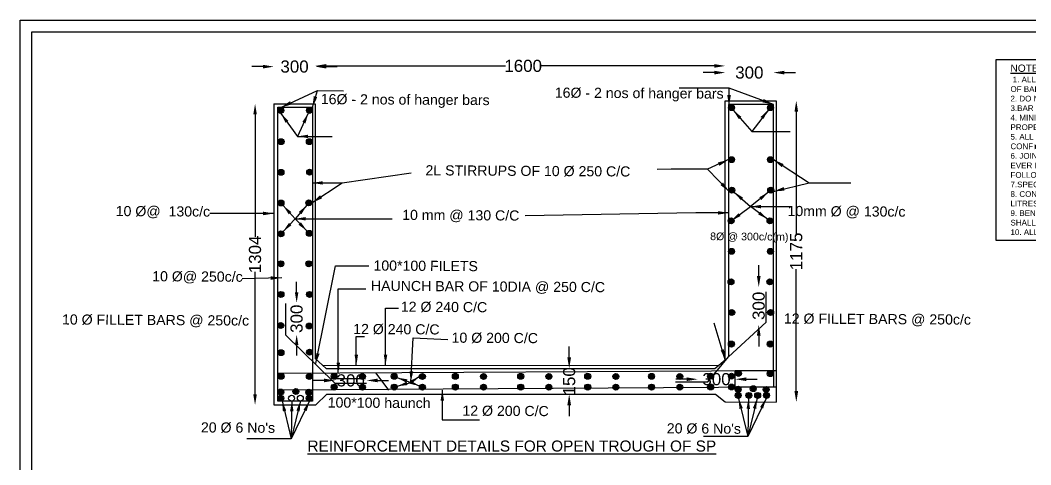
# Model space of a CAD drawing. Header units: millimetres. Extents: x 118265 to 133171, y -57 to 10548.
# Drawn here: x 118265 to 127437, y 6514 to 10548 of the extents above; entities that cross this region are included whole.
import ezdxf

# ---------------------------------------------------------------- set-up
doc = ezdxf.new("R2010")
doc.units = ezdxf.units.MM
doc.header["$MEASUREMENT"] = 0
doc.layers.add('DRAWING', color=7, linetype='Continuous')
doc.layers.add('TEXT', color=7, linetype='Continuous')
doc.styles.get("Standard").update_dxf_attribs({"font": 'arial.ttf'})
doc.dimstyles.get("Standard").update_dxf_attribs({"dimtxt": 110, "dimasz": 100, "dimexe": 0.18, "dimexo": 0.0625, "dimgap": 0.09, "dimtad": 0, "dimdec": 0, "dimzin": 0, "dimdsep": 46, "dimtxsty": 'Standard', "dimcen": 0.09, "dimse1": 1, "dimse2": 1, "dimadec": 0, "dimazin": 0, "dimtfac": 1, "dimtdec": 0, "dimtofl": 0, "dimtmove": 0, "dimatfit": 3, "dimfxl": 1, "dimtolj": 1, "dimtzin": 0, "dimarcsym": 0})

# ---------------------------------------------------------------- blocks, each defined once
blk = doc.blocks.new('*D34')
at = {"layer": 'Defpoints', "color": 0}
for p in [(120566.9, 9789.4), (120396.4, 7056.9), (120566.9, 7056.9)]:
    blk.add_point(p, dxfattribs=at)
at = {"layer": 'DRAWING', "color": 0, "lineweight": -2}
for p, q in [((120396.4, 9694.4), (120396.4, 8582.1)), ((120396.4, 7151.9), (120396.4, 8264.2))]:
    blk.add_line(p, q, dxfattribs=at)
at = {"layer": 'DRAWING', "color": 0}
for points in [[(120380.5, 9694.4), (120412.2, 9694.4), (120396.4, 9789.4)], [(120380.5, 7151.9), (120412.2, 7151.9), (120396.4, 7056.9)]]:
    blk.add_solid(points, dxfattribs=at)
at = {"layer": 'DRAWING', "color": 0, "insert": (120396.4, 8423.1), "char_height": 110, "attachment_point": 5, "rotation": 90}
blk.add_mtext('\\A1;1304', dxfattribs=at)
blk = doc.blocks.new('*D32')
at = {"layer": 'Defpoints', "color": 0}
for p in [(120760.1, 7983.4), (120773.7, 7983.4), (120763, 7694.7)]:
    blk.add_point(p, dxfattribs=at)
at = {"layer": 'DRAWING', "color": 0, "lineweight": -2}
for p, q in [((120773.7, 8078.4), (120773.7, 8173.4)), ((120773.7, 7599.7), (120773.7, 7504.7))]:
    blk.add_line(p, q, dxfattribs=at)
at = {"layer": 'DRAWING', "color": 0}
for points in [[(120757.9, 8078.4), (120789.6, 8078.4), (120773.7, 7983.4)], [(120757.9, 7599.7), (120789.6, 7599.7), (120773.7, 7694.7)]]:
    blk.add_solid(points, dxfattribs=at)
at = {"layer": 'DRAWING', "color": 0, "insert": (120773.7, 7839.1), "char_height": 110, "attachment_point": 5, "rotation": 90}
blk.add_mtext('\\A1;300', dxfattribs=at)
blk = doc.blocks.new('*D35')
at = {"layer": 'Defpoints', "color": 0}
for p in [(125124.8, 9817.4), (125308.3, 9817.4), (125124.8, 7082.8)]:
    blk.add_point(p, dxfattribs=at)
at = {"layer": 'DRAWING', "color": 0, "lineweight": -2}
for p, q in [((125308.3, 9717.4), (125308.3, 8609.7)), ((125308.3, 7182.8), (125308.3, 8290.6))]:
    blk.add_line(p, q, dxfattribs=at)
at = {"layer": 'DRAWING', "color": 0}
for points in [[(125291.7, 9717.4), (125325, 9717.4), (125308.3, 9817.4)], [(125291.7, 7182.8), (125325, 7182.8), (125308.3, 7082.8)]]:
    blk.add_solid(points, dxfattribs=at)
at = {"layer": 'DRAWING', "color": 0, "insert": (125308.3, 8450.1), "char_height": 110, "attachment_point": 5, "rotation": 90}
blk.add_mtext('\\A1;1175', dxfattribs=at)
blk = doc.blocks.new('*D36')
at = {"layer": 'Defpoints', "color": 0}
for p in [(125100.5, 10072.5), (124663.9, 9817.4), (125100.5, 9817.4)]:
    blk.add_point(p, dxfattribs=at)
at = {"layer": 'DRAWING', "color": 0, "lineweight": -2}
for p, q in [((124563.9, 10072.5), (124463.9, 10072.5)), ((125200.5, 10072.5), (125300.5, 10072.5))]:
    blk.add_line(p, q, dxfattribs=at)
at = {"layer": 'DRAWING', "color": 0}
for points in [[(124563.9, 10089.2), (124563.9, 10055.8), (124663.9, 10072.5)], [(125200.5, 10089.2), (125200.5, 10055.8), (125100.5, 10072.5)]]:
    blk.add_solid(points, dxfattribs=at)
at = {"layer": 'DRAWING', "color": 0, "insert": (124882.2, 10072.5), "char_height": 110, "attachment_point": 5}
blk.add_mtext('\\A1;300', dxfattribs=at)
blk = doc.blocks.new('*D37')
at = {"layer": 'Defpoints', "color": 0}
for p in [(120942.4, 10133.4), (124663.9, 9817.4), (120942.4, 9789.4)]:
    blk.add_point(p, dxfattribs=at)
at = {"layer": 'DRAWING', "color": 0, "lineweight": -2}
for p, q in [((121042.4, 10133.4), (122670.6, 10133.4)), ((124563.9, 10133.4), (122988.5, 10133.4))]:
    blk.add_line(p, q, dxfattribs=at)
at = {"layer": 'DRAWING', "color": 0}
for points in [[(121042.4, 10150.1), (121042.4, 10116.7), (120942.4, 10133.4)], [(124563.9, 10150.1), (124563.9, 10116.7), (124663.9, 10133.4)]]:
    blk.add_solid(points, dxfattribs=at)
at = {"layer": 'DRAWING', "color": 0, "insert": (122829.6, 10133.4), "char_height": 110, "attachment_point": 5}
blk.add_mtext('\\A1;1600', dxfattribs=at)
blk = doc.blocks.new('*D33')
at = {"layer": 'Defpoints', "color": 0}
for p in [(120566.9, 10127), (120566.9, 9789.4), (120942.4, 9789.4)]:
    blk.add_point(p, dxfattribs=at)
at = {"layer": 'DRAWING', "color": 0, "lineweight": -2}
for p, q in [((120466.9, 10127), (120366.9, 10127)), ((121042.4, 10127), (121142.4, 10127))]:
    blk.add_line(p, q, dxfattribs=at)
at = {"layer": 'DRAWING', "color": 0}
for points in [[(120466.9, 10143.6), (120466.9, 10110.3), (120566.9, 10127)], [(121042.4, 10143.6), (121042.4, 10110.3), (120942.4, 10127)]]:
    blk.add_solid(points, dxfattribs=at)
at = {"layer": 'DRAWING', "color": 0, "insert": (120754.7, 10127), "char_height": 110, "attachment_point": 5}
blk.add_mtext('\\A1;300', dxfattribs=at)
blk = doc.blocks.new('*D38')
at = {"layer": 'Defpoints', "color": 0}
for p in [(123240.9, 7388.6), (123247.3, 7388.6), (123240.9, 7154.4)]:
    blk.add_point(p, dxfattribs=at)
at = {"layer": 'DRAWING', "color": 0, "lineweight": -2}
for p, q in [((123247.3, 7488.6), (123247.3, 7588.6)), ((123247.3, 7054.4), (123247.3, 6954.4))]:
    blk.add_line(p, q, dxfattribs=at)
at = {"layer": 'DRAWING', "color": 0}
for points in [[(123230.6, 7488.6), (123264, 7488.6), (123247.3, 7388.6)], [(123230.6, 7054.4), (123264, 7054.4), (123247.3, 7154.4)]]:
    blk.add_solid(points, dxfattribs=at)
at = {"layer": 'DRAWING', "color": 0, "insert": (123247.3, 7271.5), "char_height": 110, "attachment_point": 5, "rotation": 90}
blk.add_mtext('\\A1;150', dxfattribs=at)
blk = doc.blocks.new('*D39')
at = {"layer": 'Defpoints', "color": 0}
for p in [(124414, 7290.5), (124414, 7290.5), (124754.3, 7293.6)]:
    blk.add_point(p, dxfattribs=at)
at = {"layer": 'DRAWING', "color": 0, "lineweight": -2}
for p, q in [((124314, 7290.5), (124214, 7290.5)), ((124854.3, 7290.5), (124954.3, 7290.5))]:
    blk.add_line(p, q, dxfattribs=at)
at = {"layer": 'DRAWING', "color": 0}
for points in [[(124314, 7307.1), (124314, 7273.8), (124414, 7290.5)], [(124854.3, 7307.1), (124854.3, 7273.8), (124754.3, 7290.5)]]:
    blk.add_solid(points, dxfattribs=at)
at = {"layer": 'DRAWING', "color": 0, "insert": (124584.2, 7290.5), "char_height": 110, "attachment_point": 5}
blk.add_mtext('\\A1;300', dxfattribs=at)
blk = doc.blocks.new('*D40')
at = {"layer": 'Defpoints', "color": 0}
for p in [(121120.9, 7253.4), (121408.1, 7279.4), (121408.1, 7253.4)]:
    blk.add_point(p, dxfattribs=at)
at = {"layer": 'DRAWING', "color": 0, "lineweight": -2}
for p, q in [((121020.9, 7279.4), (120920.9, 7279.4)), ((121508.1, 7279.4), (121608.1, 7279.4))]:
    blk.add_line(p, q, dxfattribs=at)
at = {"layer": 'DRAWING', "color": 0}
for points in [[(121020.9, 7296.1), (121020.9, 7262.7), (121120.9, 7279.4)], [(121508.1, 7296.1), (121508.1, 7262.7), (121408.1, 7279.4)]]:
    blk.add_solid(points, dxfattribs=at)
at = {"layer": 'DRAWING', "color": 0, "insert": (121264.5, 7279.4), "char_height": 110, "attachment_point": 5}
blk.add_mtext('\\A1;300', dxfattribs=at)
blk = doc.blocks.new('*D41')
at = {"layer": 'Defpoints', "color": 0}
for p in [(124976.6, 8125.9), (124967.4, 7786.8), (124967.4, 7786.8)]:
    blk.add_point(p, dxfattribs=at)
at = {"layer": 'DRAWING', "color": 0, "lineweight": -2}
for p, q in [((124967.4, 8225.9), (124967.4, 8325.9)), ((124967.4, 7686.8), (124967.4, 7586.8))]:
    blk.add_line(p, q, dxfattribs=at)
at = {"layer": 'DRAWING', "color": 0}
for points in [[(124950.7, 8225.9), (124984.1, 8225.9), (124967.4, 8125.9)], [(124950.7, 7686.8), (124984.1, 7686.8), (124967.4, 7786.8)]]:
    blk.add_solid(points, dxfattribs=at)
at = {"layer": 'DRAWING', "color": 0, "insert": (124967.4, 7956.3), "char_height": 110, "attachment_point": 5, "rotation": 90}
blk.add_mtext('\\A1;300', dxfattribs=at)

msp = doc.modelspace()

# ---------------------------------------------------------------- hatches: boundary and pattern name
at = {"layer": 'DRAWING'}
h = msp.add_hatch(color=256, dxfattribs=at)
h.paths.add_polyline_path([(120657, 9729.5, 0.183648), (120650.2, 9747.4), (120609.9, 9747.4, 0.106401), (120604.3, 9737.5), (120604.3, 9721.5, 0.85914)])
h.paths.add_polyline_path([(120609.9, 9747.4), (120650.2, 9747.4, 0.449154)])
h = msp.add_hatch(color=256, dxfattribs=at)
h.paths.add_polyline_path([(120917.4, 9729.5, 0.183648), (120910.6, 9747.4), (120870.3, 9747.4, 0.106401), (120864.7, 9737.5), (120864.7, 9721.5, 0.85914)])
h.paths.add_polyline_path([(120870.3, 9747.4), (120910.6, 9747.4, 0.449154)])
h = msp.add_hatch(color=256, dxfattribs=at)
h.paths.add_polyline_path([(124748, 9754.5, 0.183648), (124741.2, 9772.4), (124700.9, 9772.4, 0.106401), (124695.3, 9762.6), (124695.3, 9746.5, 0.85914)])
h.paths.add_polyline_path([(124700.9, 9772.4), (124741.2, 9772.4, 0.449154)])
h = msp.add_hatch(color=256, dxfattribs=at)
h.paths.add_polyline_path([(125100.5, 9754.5, 0.183648), (125093.7, 9772.4), (125053.4, 9772.4, 0.106401), (125047.8, 9762.6), (125047.8, 9746.5, 0.85914)])
h.paths.add_polyline_path([(125053.4, 9772.4), (125093.7, 9772.4, 0.449154)])
h = msp.add_hatch(color=256, dxfattribs=at)
h.paths.add_polyline_path([(120659.7, 9446.3, 0.183648), (120652.9, 9464.2), (120612.6, 9464.2, 0.106401), (120607, 9454.4), (120607, 9438.3, 0.85914)])
h.paths.add_polyline_path([(120612.6, 9464.2), (120652.9, 9464.2, 0.449154)])
h = msp.add_hatch(color=256, dxfattribs=at)
h.paths.add_polyline_path([(120916, 9446.3, 0.183648), (120909.2, 9464.2), (120868.9, 9464.2, 0.106401), (120863.4, 9454.4), (120863.4, 9438.3, 0.85914)])
h.paths.add_polyline_path([(120868.9, 9464.2), (120909.2, 9464.2, 0.449154)])
h = msp.add_hatch(color=256, dxfattribs=at)
h.paths.add_polyline_path([(124748, 9282.8, 0.183648), (124741.2, 9300.7), (124700.9, 9300.7, 0.106401), (124695.3, 9290.8), (124695.3, 9274.8, 0.85914)])
h.paths.add_polyline_path([(124700.9, 9300.7), (124741.2, 9300.7, 0.449154)])
h = msp.add_hatch(color=256, dxfattribs=at)
h.paths.add_polyline_path([(125100.5, 9282.8, 0.183648), (125093.7, 9300.7), (125053.4, 9300.7, 0.106401), (125047.8, 9290.8), (125047.8, 9274.8, 0.85914)])
h.paths.add_polyline_path([(125053.4, 9300.7), (125093.7, 9300.7, 0.449154)])
h = msp.add_hatch(color=256, dxfattribs=at)
h.paths.add_polyline_path([(120658.3, 9168, 0.183648), (120651.5, 9185.9), (120611.3, 9185.9, 0.106401), (120605.7, 9176), (120605.7, 9160, 0.85914)])
h.paths.add_polyline_path([(120611.3, 9185.9), (120651.5, 9185.9, 0.449154)])
h = msp.add_hatch(color=256, dxfattribs=at)
h.paths.add_polyline_path([(120918.7, 9169.4, 0.183648), (120911.9, 9187.3), (120871.7, 9187.3, 0.106401), (120866.1, 9177.4), (120866.1, 9161.4, 0.85914)])
h.paths.add_polyline_path([(120871.7, 9187.3), (120911.9, 9187.3, 0.449154)])
h = msp.add_hatch(color=256, dxfattribs=at)
h.paths.add_polyline_path([(124750.7, 9005.8, 0.183648), (124743.9, 9023.7), (124703.7, 9023.7, 0.106401), (124698.1, 9013.9), (124698.1, 8997.8, 0.85914)])
h.paths.add_polyline_path([(124703.7, 9023.7), (124743.9, 9023.7, 0.449154)])
h = msp.add_hatch(color=256, dxfattribs=at)
h.paths.add_polyline_path([(125103.2, 9005.8, 0.183648), (125096.4, 9023.7), (125056.2, 9023.7, 0.106401), (125050.6, 9013.9), (125050.6, 8997.8, 0.85914)])
h.paths.add_polyline_path([(125056.2, 9023.7), (125096.4, 9023.7, 0.449154)])
h = msp.add_hatch(color=256, dxfattribs=at)
h.paths.add_polyline_path([(120658.3, 8889.3, 0.183648), (120651.5, 8907.2), (120611.3, 8907.2, 0.106401), (120605.7, 8897.3), (120605.7, 8881.3, 0.85914)])
h.paths.add_polyline_path([(120611.3, 8907.2), (120651.5, 8907.2, 0.449154)])
h = msp.add_hatch(color=256, dxfattribs=at)
h.paths.add_polyline_path([(120911.9, 8890.6, 0.183648), (120905.1, 8908.5), (120864.9, 8908.5, 0.106401), (120859.3, 8898.6), (120859.3, 8882.6, 0.85914)])
h.paths.add_polyline_path([(120864.9, 8908.5), (120905.1, 8908.5, 0.449154)])
h = msp.add_hatch(color=256, dxfattribs=at)
h.paths.add_polyline_path([(124743.9, 8727.1, 0.183648), (124737.1, 8745), (124696.8, 8745, 0.106401), (124691.3, 8735.1), (124691.3, 8719.1, 0.85914)])
h.paths.add_polyline_path([(124696.8, 8745), (124737.1, 8745, 0.449154)])
h = msp.add_hatch(color=256, dxfattribs=at)
h.paths.add_polyline_path([(125096.4, 8727.1, 0.183648), (125089.6, 8745), (125049.4, 8745, 0.106401), (125043.8, 8735.1), (125043.8, 8719.1, 0.85914)])
h.paths.add_polyline_path([(125049.4, 8745), (125089.6, 8745, 0.449154)])
h = msp.add_hatch(color=256, dxfattribs=at)
h.paths.add_polyline_path([(120658.3, 8610.2, 0.183648), (120651.5, 8628.1), (120611.3, 8628.1, 0.106401), (120605.7, 8618.2), (120605.7, 8602.2, 0.85914)])
h.paths.add_polyline_path([(120611.3, 8628.1), (120651.5, 8628.1, 0.449154)])
h = msp.add_hatch(color=256, dxfattribs=at)
h.paths.add_polyline_path([(120916, 8614.3, 0.183648), (120909.2, 8632.1), (120868.9, 8632.1, 0.106401), (120863.4, 8622.3), (120863.4, 8606.2, 0.85914)])
h.paths.add_polyline_path([(120868.9, 8632.1), (120909.2, 8632.1, 0.449154)])
h = msp.add_hatch(color=256, dxfattribs=at)
h.paths.add_polyline_path([(124748, 8450.7, 0.183648), (124741.2, 8468.6), (124700.9, 8468.6, 0.106401), (124695.3, 8458.7), (124695.3, 8442.7, 0.85914)])
h.paths.add_polyline_path([(124700.9, 8468.6), (124741.2, 8468.6, 0.449154)])
h = msp.add_hatch(color=256, dxfattribs=at)
h.paths.add_polyline_path([(125100.5, 8450.7, 0.183648), (125093.7, 8468.6), (125053.4, 8468.6, 0.106401), (125047.8, 8458.7), (125047.8, 8442.7, 0.85914)])
h.paths.add_polyline_path([(125053.4, 8468.6), (125093.7, 8468.6, 0.449154)])
h = msp.add_hatch(color=256, dxfattribs=at)
h.paths.add_polyline_path([(120657.4, 8338.3, 0.183648), (120650.6, 8356.2), (120610.4, 8356.2, 0.106401), (120604.8, 8346.3), (120604.8, 8330.3, 0.85914)])
h.paths.add_polyline_path([(120610.4, 8356.2), (120650.6, 8356.2, 0.449154)])
h = msp.add_hatch(color=256, dxfattribs=at)
h.paths.add_polyline_path([(120910.9, 8338.3, 0.183648), (120904.1, 8356.2), (120863.9, 8356.2, 0.106401), (120858.3, 8346.3), (120858.3, 8330.3, 0.85914)])
h.paths.add_polyline_path([(120863.9, 8356.2), (120904.1, 8356.2, 0.449154)])
h = msp.add_hatch(color=256, dxfattribs=at)
h.paths.add_polyline_path([(124742.9, 8174.8, 0.183648), (124736.1, 8192.6), (124695.8, 8192.6, 0.106401), (124690.2, 8182.8), (124690.2, 8166.7, 0.85914)])
h.paths.add_polyline_path([(124695.8, 8192.6), (124736.1, 8192.6, 0.449154)])
h = msp.add_hatch(color=256, dxfattribs=at)
h.paths.add_polyline_path([(125095.4, 8174.8, 0.183648), (125088.6, 8192.6), (125048.3, 8192.6, 0.106401), (125042.8, 8182.8), (125042.8, 8166.7, 0.85914)])
h.paths.add_polyline_path([(125048.3, 8192.6), (125088.6, 8192.6, 0.449154)])
h = msp.add_hatch(color=256, dxfattribs=at)
h.paths.add_polyline_path([(120658.3, 8060.1, 0.183648), (120651.5, 8077.9), (120611.2, 8077.9, 0.106401), (120605.7, 8068.1), (120605.7, 8052, 0.85914)])
h.paths.add_polyline_path([(120611.2, 8077.9), (120651.5, 8077.9, 0.449154)])
h = msp.add_hatch(color=256, dxfattribs=at)
h.paths.add_polyline_path([(120917.7, 8060.1, 0.183648), (120910.9, 8077.9), (120870.7, 8077.9, 0.106401), (120865.1, 8068.1), (120865.1, 8052, 0.85914)])
h.paths.add_polyline_path([(120870.7, 8077.9), (120910.9, 8077.9, 0.449154)])
h = msp.add_hatch(color=256, dxfattribs=at)
h.paths.add_polyline_path([(124749.7, 7896.5, 0.183648), (124742.9, 7914.4), (124702.6, 7914.4, 0.106401), (124697, 7904.5), (124697, 7888.5, 0.85914)])
h.paths.add_polyline_path([(124702.6, 7914.4), (124742.9, 7914.4, 0.449154)])
h = msp.add_hatch(color=256, dxfattribs=at)
h.paths.add_polyline_path([(125102.2, 7896.5, 0.183648), (125095.4, 7914.4), (125055.1, 7914.4, 0.106401), (125049.6, 7904.5), (125049.6, 7888.5, 0.85914)])
h.paths.add_polyline_path([(125055.1, 7914.4), (125095.4, 7914.4, 0.449154)])
h = msp.add_hatch(color=256, dxfattribs=at)
h.paths.add_polyline_path([(120656.6, 7778.3, 0.183648), (120649.8, 7796.2), (120609.6, 7796.2, 0.106401), (120604, 7786.4), (120604, 7770.3, 0.85914)])
h.paths.add_polyline_path([(120609.6, 7796.2), (120649.8, 7796.2, 0.449154)])
h = msp.add_hatch(color=256, dxfattribs=at)
h.paths.add_polyline_path([(120914.3, 7773.2, 0.183648), (120907.5, 7791.1), (120867.2, 7791.1, 0.106401), (120861.7, 7781.3), (120861.7, 7765.2, 0.85914)])
h.paths.add_polyline_path([(120867.2, 7791.1), (120907.5, 7791.1, 0.449154)])
h = msp.add_hatch(color=256, dxfattribs=at)
h.paths.add_polyline_path([(124746.2, 7609.7, 0.183648), (124739.4, 7627.6), (124699.2, 7627.6, 0.106401), (124693.6, 7617.7), (124693.6, 7601.7, 0.85914)])
h.paths.add_polyline_path([(124699.2, 7627.6), (124739.4, 7627.6, 0.449154)])
h = msp.add_hatch(color=256, dxfattribs=at)
h.paths.add_polyline_path([(125098.8, 7609.7, 0.183648), (125092, 7627.6), (125051.7, 7627.6, 0.106401), (125046.1, 7617.7), (125046.1, 7601.7, 0.85914)])
h.paths.add_polyline_path([(125051.7, 7627.6), (125092, 7627.6, 0.449154)])
h = msp.add_hatch(color=256, dxfattribs=at)
h.paths.add_polyline_path([(120658.3, 7531.4, 0.183648), (120651.5, 7549.3), (120611.3, 7549.3, 0.106401), (120605.7, 7539.5), (120605.7, 7523.4, 0.85914)])
h.paths.add_polyline_path([(120611.3, 7549.3), (120651.5, 7549.3, 0.449154)])
h = msp.add_hatch(color=256, dxfattribs=at)
h.paths.add_polyline_path([(120917.7, 7535.7, 0.183648), (120910.9, 7553.5), (120870.7, 7553.5, 0.106401), (120865.1, 7543.7), (120865.1, 7527.6, 0.85914)])
h.paths.add_polyline_path([(120870.7, 7553.5), (120910.9, 7553.5, 0.449154)])
h = msp.add_hatch(color=256, dxfattribs=at)
h.paths.add_polyline_path([(120659.8, 7316.9, 0.183648), (120653, 7334.8), (120612.7, 7334.8, 0.106401), (120607.1, 7324.9), (120607.1, 7308.9, 0.85914)])
h.paths.add_polyline_path([(120612.7, 7334.8), (120653, 7334.8, 0.449154)])
h = msp.add_hatch(color=256, dxfattribs=at)
h.paths.add_polyline_path([(120915.7, 7315.8, 0.183648), (120908.9, 7333.7), (120868.6, 7333.7, 0.106401), (120863, 7323.8), (120863, 7307.8, 0.85914)])
h.paths.add_polyline_path([(120868.6, 7333.7), (120908.9, 7333.7, 0.449154)])
h = msp.add_hatch(color=256, dxfattribs=at)
h.paths.add_polyline_path([(121141.5, 7316.9, 0.183648), (121134.7, 7334.8), (121094.5, 7334.8, 0.106401), (121088.9, 7324.9), (121088.9, 7308.9, 0.85914)])
h.paths.add_polyline_path([(121094.5, 7334.8), (121134.7, 7334.8, 0.449154)])
h = msp.add_hatch(color=256, dxfattribs=at)
h.paths.add_polyline_path([(121397.4, 7315.8, 0.183648), (121390.6, 7333.7), (121350.3, 7333.7, 0.106401), (121344.8, 7323.8), (121344.8, 7307.8, 0.85914)])
h.paths.add_polyline_path([(121350.3, 7333.7), (121390.6, 7333.7, 0.449154)])
h = msp.add_hatch(color=256, dxfattribs=at)
h.paths.add_polyline_path([(121686, 7316.9, 0.183648), (121679.2, 7334.8), (121638.9, 7334.8, 0.106401), (121633.3, 7324.9), (121633.3, 7308.9, 0.85914)])
h.paths.add_polyline_path([(121638.9, 7334.8), (121679.2, 7334.8, 0.449154)])
h = msp.add_hatch(color=256, dxfattribs=at)
h.paths.add_polyline_path([(121941.8, 7315.8, 0.183648), (121935, 7333.7), (121894.8, 7333.7, 0.106401), (121889.2, 7323.8), (121889.2, 7307.8, 0.85914)])
h.paths.add_polyline_path([(121894.8, 7333.7), (121935, 7333.7, 0.449154)])
h = msp.add_hatch(color=256, dxfattribs=at)
h.paths.add_polyline_path([(122241, 7316.9, 0.183648), (122234.2, 7334.8), (122193.9, 7334.8, 0.106401), (122188.4, 7324.9), (122188.4, 7308.9, 0.85914)])
h.paths.add_polyline_path([(122193.9, 7334.8), (122234.2, 7334.8, 0.449154)])
h = msp.add_hatch(color=256, dxfattribs=at)
h.paths.add_polyline_path([(122496.9, 7315.8, 0.183648), (122490.1, 7333.7), (122449.8, 7333.7, 0.106401), (122444.3, 7323.8), (122444.3, 7307.8, 0.85914)])
h.paths.add_polyline_path([(122449.8, 7333.7), (122490.1, 7333.7, 0.449154)])
h = msp.add_hatch(color=256, dxfattribs=at)
h.paths.add_polyline_path([(122834.4, 7316.9, 0.183648), (122827.6, 7334.8), (122787.3, 7334.8, 0.106401), (122781.7, 7324.9), (122781.7, 7308.9, 0.85914)])
h.paths.add_polyline_path([(122787.3, 7334.8), (122827.6, 7334.8, 0.449154)])
h = msp.add_hatch(color=256, dxfattribs=at)
h.paths.add_polyline_path([(123090.3, 7315.8, 0.183648), (123083.5, 7333.7), (123043.2, 7333.7, 0.106401), (123037.6, 7323.8), (123037.6, 7307.8, 0.85914)])
h.paths.add_polyline_path([(123043.2, 7333.7), (123083.5, 7333.7, 0.449154)])
h = msp.add_hatch(color=256, dxfattribs=at)
h.paths.add_polyline_path([(123442.2, 7316.9, 0.183648), (123435.4, 7334.8), (123395.2, 7334.8, 0.106401), (123389.6, 7324.9), (123389.6, 7308.9, 0.85914)])
h.paths.add_polyline_path([(123395.2, 7334.8), (123435.4, 7334.8, 0.449154)])
h = msp.add_hatch(color=256, dxfattribs=at)
h.paths.add_polyline_path([(123698.1, 7315.8, 0.183648), (123691.3, 7333.7), (123651.1, 7333.7, 0.106401), (123645.5, 7323.8), (123645.5, 7307.8, 0.85914)])
h.paths.add_polyline_path([(123651.1, 7333.7), (123691.3, 7333.7, 0.449154)])
h = msp.add_hatch(color=256, dxfattribs=at)
h.paths.add_polyline_path([(124021.9, 7316.9, 0.183648), (124015.1, 7334.8), (123974.8, 7334.8, 0.106401), (123969.2, 7324.9), (123969.2, 7308.9, 0.85914)])
h.paths.add_polyline_path([(123974.8, 7334.8), (124015.1, 7334.8, 0.449154)])
h = msp.add_hatch(color=256, dxfattribs=at)
h.paths.add_polyline_path([(124277.7, 7315.8, 0.183648), (124270.9, 7333.7), (124230.7, 7333.7, 0.106401), (124225.1, 7323.8), (124225.1, 7307.8, 0.85914)])
h.paths.add_polyline_path([(124230.7, 7333.7), (124270.9, 7333.7, 0.449154)])
h = msp.add_hatch(color=256, dxfattribs=at)
h.paths.add_polyline_path([(124557.8, 7318, 0.183648), (124551, 7335.9), (124510.8, 7335.9, 0.106401), (124505.2, 7326), (124505.2, 7310, 0.85914)])
h.paths.add_polyline_path([(124510.8, 7335.9), (124551, 7335.9, 0.449154)])
h = msp.add_hatch(color=256, dxfattribs=at)
h.paths.add_polyline_path([(124747.1, 7318, 0.183648), (124740.3, 7335.9), (124700.1, 7335.9, 0.106401), (124694.5, 7326), (124694.5, 7310, 0.85914)])
h.paths.add_polyline_path([(124700.1, 7335.9), (124740.3, 7335.9, 0.449154)])
h = msp.add_hatch(color=256, dxfattribs=at)
h.paths.add_polyline_path([(124810.7, 7341.9, 0.183648), (124803.9, 7359.8), (124763.6, 7359.8, 0.106401), (124758, 7349.9), (124758, 7333.9, 0.85914)])
h.paths.add_polyline_path([(124763.6, 7359.8), (124803.9, 7359.8, 0.449154)])
h = msp.add_hatch(color=256, dxfattribs=at)
h.paths.add_polyline_path([(125098.8, 7340.9, 0.183648), (125092, 7358.7), (125051.7, 7358.7, 0.106401), (125046.1, 7348.9), (125046.1, 7332.8, 0.85914)])
h.paths.add_polyline_path([(125051.7, 7358.7), (125092, 7358.7, 0.449154)])
h = msp.add_hatch(color=256, dxfattribs=at)
h.paths.add_polyline_path([(121141.5, 7219.1, 0.183648), (121134.7, 7237), (121094.5, 7237, 0.106401), (121088.9, 7227.1), (121088.9, 7211.1, 0.85914)])
h.paths.add_polyline_path([(121094.5, 7237), (121134.7, 7237, 0.449154)])
h = msp.add_hatch(color=256, dxfattribs=at)
h.paths.add_polyline_path([(121686, 7219.1, 0.183648), (121679.2, 7237), (121638.9, 7237, 0.106401), (121633.3, 7227.1), (121633.3, 7211.1, 0.85914)])
h.paths.add_polyline_path([(121638.9, 7237), (121679.2, 7237, 0.449154)])
h = msp.add_hatch(color=256, dxfattribs=at)
h.paths.add_polyline_path([(122241, 7219.1, 0.183648), (122234.2, 7237), (122193.9, 7237, 0.106401), (122188.4, 7227.1), (122188.4, 7211.1, 0.85914)])
h.paths.add_polyline_path([(122193.9, 7237), (122234.2, 7237, 0.449154)])
h = msp.add_hatch(color=256, dxfattribs=at)
h.paths.add_polyline_path([(122834.4, 7219.1, 0.183648), (122827.6, 7237), (122787.3, 7237, 0.106401), (122781.7, 7227.1), (122781.7, 7211.1, 0.85914)])
h.paths.add_polyline_path([(122787.3, 7237), (122827.6, 7237, 0.449154)])
h = msp.add_hatch(color=256, dxfattribs=at)
h.paths.add_polyline_path([(123442.2, 7219.1, 0.183648), (123435.4, 7237), (123395.2, 7237, 0.106401), (123389.6, 7227.1), (123389.6, 7211.1, 0.85914)])
h.paths.add_polyline_path([(123395.2, 7237), (123435.4, 7237, 0.449154)])
h = msp.add_hatch(color=256, dxfattribs=at)
h.paths.add_polyline_path([(124021.9, 7219.1, 0.183648), (124015.1, 7237), (123974.8, 7237, 0.106401), (123969.2, 7227.1), (123969.2, 7211.1, 0.85914)])
h.paths.add_polyline_path([(123974.8, 7237), (124015.1, 7237, 0.449154)])
h = msp.add_hatch(color=256, dxfattribs=at)
h.paths.add_polyline_path([(124557.8, 7220.2, 0.183648), (124551, 7238.1), (124510.8, 7238.1, 0.106401), (124505.2, 7228.2), (124505.2, 7212.2, 0.85914)])
h.paths.add_polyline_path([(124510.8, 7238.1), (124551, 7238.1, 0.449154)])
h = msp.add_hatch(color=256, dxfattribs=at)
h.paths.add_polyline_path([(124747.1, 7220.2, 0.183648), (124740.3, 7238.1), (124700.1, 7238.1, 0.106401), (124694.5, 7228.2), (124694.5, 7212.2, 0.85914)])
h.paths.add_polyline_path([(124700.1, 7238.1), (124740.3, 7238.1, 0.449154)])
h = msp.add_hatch(color=256, dxfattribs=at)
h.paths.add_polyline_path([(120603.4, 7166.3, 0.85914), (120656, 7174.3, 0.186928), (120649, 7192.4), (120609, 7192.2, 0.106793), (120603.4, 7182.3)])
h.paths.add_polyline_path([(120649, 7192.4, 0.444884), (120609, 7192.2)])
h = msp.add_hatch(color=256, dxfattribs=at)
h.paths.add_polyline_path([(120790, 7193.2, 0.576652), (120743.4, 7192.9)])
h.paths.add_polyline_path([(120743.4, 7192.9, 0.130503), (120739.8, 7179.6, 1), (120793.7, 7179.6, 0.133335), (120790, 7193.2)])
for points in [[(120883.5, 7145.1, -0.034559), (120887.2, 7145.4, 0.374296), (120910.4, 7172, 0.23987), (120899.4, 7193.8), (120867.4, 7193.6, 0.236928), (120856.6, 7172, 0.414214)], [(120899.4, 7193.8, 0.328437), (120867.4, 7193.6)], [(124808.2, 7143.5, 1), (124754.3, 7143.5, 0.374296), (124777.5, 7116.8), (124785, 7116.8, 0.374296)], [(124905.1, 7143.5, 1), (124851.2, 7143.5, 0.374296), (124874.4, 7116.8), (124881.9, 7116.8, 0.374296)], [(124985.1, 7143.5, 1), (124931.2, 7143.5, 0.374296), (124954.4, 7116.8), (124961.8, 7116.8, 0.374296)], [(125034.4, 7170.1, -0.034559), (125038.1, 7170.4, 0.374296), (125061.3, 7197.1, 0.21421), (125052.3, 7217.2), (125016.5, 7217.2, 0.21421), (125007.5, 7197.1, 0.414214)], [(125038.1, 7170.4, -0.034559), (125034.4, 7170.1, 0.374296), (125011.2, 7143.5, 0.374296), (125034.4, 7116.8), (125041.8, 7116.8, 0.374296), (125065.1, 7143.5, 0.414214)], [(125052.3, 7217.2, 0.380239), (125016.5, 7217.2)], [(120657.3, 7118.4, 1), (120603.4, 7118.4, 0.374296), (120626.6, 7091.8), (120634.1, 7091.8, 0.374296)], [(120860.3, 7118.4, 0.374296), (120883.5, 7091.8), (120890.9, 7091.8, 0.374296), (120914.1, 7118.4, 0.414214), (120887.2, 7145.4, -0.034559), (120883.5, 7145.1, 0.374296)]]:
    msp.add_hatch(color=256, dxfattribs=at).paths.add_polyline_path(points)
h = msp.add_hatch(color=256, dxfattribs=at)
h.paths.add_polyline_path([(121397.4, 7218, 0.183648), (121390.6, 7235.9), (121350.3, 7235.9, 0.106401), (121344.8, 7226), (121344.8, 7210, 0.85914)])
h.paths.add_polyline_path([(121350.3, 7235.9), (121390.6, 7235.9, 0.449154)])
h = msp.add_hatch(color=256, dxfattribs=at)
h.paths.add_polyline_path([(121941.8, 7218, 0.183648), (121935, 7235.9), (121894.8, 7235.9, 0.106401), (121889.2, 7226), (121889.2, 7210, 0.85914)])
h.paths.add_polyline_path([(121894.8, 7235.9), (121935, 7235.9, 0.449154)])
h = msp.add_hatch(color=256, dxfattribs=at)
h.paths.add_polyline_path([(122496.9, 7218, 0.183648), (122490.1, 7235.9), (122449.8, 7235.9, 0.106401), (122444.3, 7226), (122444.3, 7210, 0.85914)])
h.paths.add_polyline_path([(122449.8, 7235.9), (122490.1, 7235.9, 0.449154)])
h = msp.add_hatch(color=256, dxfattribs=at)
h.paths.add_polyline_path([(123090.3, 7218, 0.183648), (123083.5, 7235.9), (123043.2, 7235.9, 0.106401), (123037.6, 7226), (123037.6, 7210, 0.85914)])
h.paths.add_polyline_path([(123043.2, 7235.9), (123083.5, 7235.9, 0.449154)])
h = msp.add_hatch(color=256, dxfattribs=at)
h.paths.add_polyline_path([(123698.1, 7218, 0.183648), (123691.3, 7235.9), (123651.1, 7235.9, 0.106401), (123645.5, 7226), (123645.5, 7210, 0.85914)])
h.paths.add_polyline_path([(123651.1, 7235.9), (123691.3, 7235.9, 0.449154)])
h = msp.add_hatch(color=256, dxfattribs=at)
h.paths.add_polyline_path([(124277.7, 7218, 0.183648), (124270.9, 7235.9), (124230.7, 7235.9, 0.106401), (124225.1, 7226), (124225.1, 7210, 0.85914)])
h.paths.add_polyline_path([(124230.7, 7235.9), (124270.9, 7235.9, 0.449154)])
h = msp.add_hatch(color=256, dxfattribs=at)
h.paths.add_polyline_path([(124807, 7199.3, 0.183648), (124800.2, 7217.2), (124759.9, 7217.2, 0.106401), (124754.3, 7207.3), (124754.3, 7191.3, 0.85914)])
h.paths.add_polyline_path([(124759.9, 7217.2), (124800.2, 7217.2, 0.449154)])
h = msp.add_hatch(color=256, dxfattribs=at)
h.paths.add_polyline_path([(124893.8, 7217.2), (124941.5, 7217.2, 0.602653)])
h.paths.add_polyline_path([(124944.6, 7204.6, 0.122117), (124941.5, 7217.2), (124893.8, 7217.2, 0.122117), (124890.7, 7204.6, 1)])

# ---------------------------------------------------------------- linework, layer by layer
for p in [(125124.8, 9817.4), (124662.3, 7084.3)]:
    msp.add_line(p, (125124.8, 7082.8), dxfattribs=at)
for points in [[(118264.9, 10548.1), (133171.3, 10548.1), (133171.3, -57.1), (118264.9, -57.1)], [(118370.6, 10442.4), (133065.7, 10442.4), (133065.7, 48.5), (118370.6, 48.5)], [(127122.5, 10191.9), (131104.6, 10191.9), (131104.6, 8549.5), (127122.5, 8549.5)], [(120603.4, 9758.5), (120916.3, 9758.5), (120916.3, 7091.8), (120603.4, 7091.8)], [(120603.4, 7344.9), (125100.5, 7370), (125100.5, 7217.2), (120603.4, 7192.2)]]:
    msp.add_lwpolyline(points, close=True, dxfattribs=at)
for points in [[(124663.9, 7466.1), (124663.9, 9817.4)], [(124663.9, 9817.4), (125124.8, 9817.4)], [(120566.9, 9789.4), (120942.4, 9789.4), (120942.4, 7479.5), (121041.1, 7388.6), (124569.4, 7388.6)], [(120566.9, 9789.4), (120566.9, 7056.9), (120948.6, 7056.9), (121046.4, 7154.4), (124575.4, 7154.4)], [(125100.5, 9783.6), (124694.1, 9783.6), (124694.1, 7492.8)], [(125100.5, 7370), (125100.5, 9783.6)], [(124172.6, 9196.4), (124046.6, 9194.3)], [(121187, 9071.9), (121812, 9161.8)], [(121123.7, 8746.3), (121639.6, 8746.3)], [(124396.6, 8799.8), (122848.7, 8771.6)], [(124694.1, 7492.8), (125036.3, 7809.7), (125036.3, 8084.6)], [(120673.5, 7978), (120673.5, 7694.7), (121120.9, 7253.4), (121408.1, 7253.4)], [(124212.6, 7267.6), (124504.5, 7267.6), (124694.1, 7492.8)], [(124569.4, 7388.6), (124663.9, 7466.1)], [(121010.1, 7417.2), (124602.5, 7415.8)], [(121492.9, 7344.9), (121606.6, 7192.2)], [(125124.8, 7217.2), (124754.3, 7217.2), (124754.3, 7370), (125124.8, 7370)], [(121118.9, 7297.6), (121399.3, 7297.6)], [(124575.4, 7154.4), (124662.3, 7084.3)], [(122095.7, 6922.5), (122432.5, 6922.5)]]:
    msp.add_lwpolyline(points, dxfattribs=at)
for centre in [(120630, 9729.5), (120890.4, 9729.5), (124721, 9754.5), (125073.5, 9754.5), (120632.7, 9446.3), (120889.1, 9446.3), (124721, 9282.8), (125073.5, 9282.8), (120631.4, 9168), (120891.8, 9169.4), (124723.8, 9005.8), (125076.3, 9005.8), (120631.4, 8889.3), (120885, 8890.6), (124717, 8727.1), (125069.5, 8727.1), (120631.4, 8610.2), (120889.1, 8614.3), (124721, 8450.7), (125073.5, 8450.7), (120630.5, 8338.3), (120884, 8338.3), (124715.9, 8174.8), (125068.5, 8174.8), (120631.4, 8060.1), (120890.8, 8060.1), (124722.8, 7896.5), (125075.3, 7896.5), (120629.7, 7778.3), (120887.4, 7773.2), (124719.3, 7609.7), (125071.8, 7609.7), (120631.4, 7531.4), (120890.8, 7535.7), (120632.8, 7316.9), (120888.7, 7315.8), (121114.6, 7316.9), (121370.5, 7315.8), (121659, 7316.9), (121914.9, 7315.8), (122214.1, 7316.9), (122470, 7315.8), (122807.4, 7316.9), (123063.3, 7315.8), (123415.3, 7316.9), (123671.2, 7315.8), (123994.9, 7316.9), (124250.8, 7315.8), (124530.9, 7318), (124720.2, 7318), (124783.8, 7341.9), (125071.8, 7340.9), (121114.6, 7219.1), (121659, 7219.1), (122214.1, 7219.1), (122807.4, 7219.1), (123415.3, 7219.1), (123994.9, 7219.1), (124530.9, 7220.2), (124720.2, 7220.2), (120629.1, 7174.3), (120766.7, 7179.6), (120883.5, 7172), (121370.5, 7218), (121914.9, 7218), (122470, 7218), (123063.3, 7218), (123671.2, 7218), (124250.8, 7218), (124780, 7199.3), (124781.3, 7143.5), (124878.1, 7143.5), (124917.6, 7204.6), (124958.1, 7143.5), (125034.4, 7197.1), (125038.1, 7143.5), (120630.3, 7118.4), (120727.2, 7118.4), (120807.2, 7118.4), (120887.2, 7118.4)]:
    msp.add_circle(centre, 26.9, dxfattribs=at)

# ---------------------------------------------------------------- texts
for s, height, p in [('16Ø - 2 nos of hanger bars', 91.782, (123116.4, 9845.4)), ('16Ø - 2 nos of hanger bars', 91.782, (120992.8, 9786.8)), ('2L STIRRUPS OF 10 Ø 250 C/C', 91.782, (121942.6, 9140.8)), ('10 Ø@  130c/c ', 91.782, (119131.4, 8771)), ('10 mm @ 130 C/C', 91.782, (121731.5, 8736.3)), ('10mm Ø @ 130c/c ', 91.782, (125228.4, 8771.5)), ('8Ø @ 300c/c(m)', 69.252, (124526.1, 8552.7)), ('100*100 FILETS', 91.782, (121470.6, 8276.4)), ('10 Ø@ 250c/c ', 91.782, (119462.7, 8179.5)), ('HAUNCH BAR OF 10DIA @ 250 C/C', 91.782, (121447.6, 8092.8)), ('12 Ø 240 C/C', 91.782, (121719.1, 7902.8)), ('12 Ø FILLET BARS @ 250c/c ', 91.782, (125195.5, 7795.9)), ('10 Ø FILLET BARS @ 250c/c ', 91.782, (118644.1, 7787.3)), ('12 Ø 240 C/C', 91.782, (121286.9, 7701.1)), ('10 Ø 200 C/C', 91.782, (122179.9, 7622.1)), ('100*100 haunch', 91.782, (121055.3, 7033.8)), ('12 Ø 200 C/C', 91.782, (122277.8, 6959.9)), ("20 Ø 6 No's", 91.782, (119904.8, 6807.8)), ("20 Ø 6 No's", 91.782, (124132.9, 6799.5))]:
    msp.add_text(s, height=height, rotation=359.65712, dxfattribs=at).set_placement(p)
at = {"layer": 'TEXT'}
msp.add_text('%%UREINFORCEMENT DETAILS FOR OPEN TROUGH OF SP', height=100, dxfattribs=at).set_placement((120871.7, 6634.3))
at = {"layer": 'TEXT', "insert": (127252.2, 10145.7), "char_height": 51.9374, "width": 3834.68, "attachment_point": 1}
msp.add_mtext("{\\H1.2685x;\\LNOTES: \\P} 1. ALL THE DIMENSIONS ARE IN MILLIMETRES AND LEVELS ARE IN METRES.ALL DIAMETERS AND SPACING OF BARS ARE IN MILLIMETER. \\P2. DO NOT SCALE THE DRAWING WRITTEN DIMENSIONS ONLY SHALL BE FOLLOWED.\\P3.BAR BENDING SCHEDULE SHALL BE PREPMED AND VERIFIED BEFORE EXECUTION\\P4. MINIMUM CLEAR COVER TO ALL REINFORCEMENT SHALL BE 40MM UNLESS OTHER WISE SPECIFIED PROPER COVER OF CONCRETE TO REINFORCEMENT.\\P5. ALL REINFORCING STEEL SHALL BE OF HIGH YIELD 'STRENGTH DEFORMED BARS (FI 415) CONF►COMING TO IS 1786-1985. \\P6. JOINTS; OR LAPPING OF BARS IN MAIN REINFORCEMENT SHALL BE AVOIDED AS FAR AS ISSIBLE. HOW EVER IF LAPS ARE INVER, LE THE PROVISION IN CLAUSE 304.6.6 OF 21-2000 SHALL BE STRICTLY FOLLOWED IF LAPS ARE TO BE PROVIDED.\\P7.SPECIFICATIONS FOR RCC ITEMS SHALL BE FOLLOWED AS PER 1S456-2000. ^J8. CONCRETE SHALL BE PREPARED IN THE MECHANICAL MIXERES OF CAPASITY NOT LESS THAN 200 LITRES. PROPER COMPACTION OF CONCRETE SHALL BE ENSUT BY USE OF FORM AND NEEDLE VIBRAT RS. \\P9. BENDINiG OF REINFORCEMENT BARS SHALL BE AS PER IS-2502. SUPPORTING CHAIRS OF 14MM DIA SHALL BE PROVIDED AT SUITABLE INTERVALS AS PER IS-2502\\P10. ALL HAUNCHES PROPOSED IN THE BOXES ARE OF 10MMX10MM SIZE. ", dxfattribs=at)

# ---------------------------------------------------------------- dimensions: what is measured, and where the dimension line sits
at = {"layer": 'DRAWING'}
for base, p1, p2, picture, middle in [((120566.9, 10127), (120942.4, 9789.4), (120566.9, 9789.4), '*D33', (120754.7, 10127)), ((125100.5, 10072.5), (124663.9, 9817.4), (125100.5, 9817.4), '*D36', (124882.2, 10072.5))]:
    dim = msp.add_linear_dim(base=base, p1=p1, p2=p2, text='300', dimstyle='Standard', dxfattribs=at)
    dim.commit()
    dim.dimension.update_dxf_attribs({"geometry": picture, "text_midpoint": middle})
dim = msp.add_linear_dim(base=(120942.4, 10133.4), p1=(124663.9, 9817.4), p2=(120942.4, 9789.4), text='1600', dimstyle='Standard', dxfattribs=at)
dim.commit()
dim.dimension.update_dxf_attribs({"geometry": '*D37', "text_midpoint": (122829.6, 10133.4), "dimtype": 160})
dim = msp.add_linear_dim(base=(125308.3, 9817.4), p1=(125124.8, 7082.8), p2=(125124.8, 9817.4), angle=90, text='1175', dimstyle='Standard', dxfattribs=at)
dim.commit()
dim.dimension.update_dxf_attribs({"geometry": '*D35', "text_midpoint": (125308.3, 8450.1)})
for base, p1, p2, text, override, picture, middle in [((120396.4, 7056.9), (120566.9, 9789.4), (120566.9, 7056.9), '1304', {"dimasz": 95, "dimfxl": 2000, "dimarcsym": 1}, '*D34', (120396.4, 8423.1)), ((124967.4, 7786.8), (124976.6, 8125.9), (124967.4, 7786.8), '300', {"dimfxl": 2000}, '*D41', (124967.4, 7956.3)), ((120773.7, 7983.4), (120763, 7694.7), (120760.1, 7983.4), '300', {"dimasz": 95, "dimfxl": 2000, "dimarcsym": 1}, '*D32', (120773.7, 7839.1)), ((123247.3, 7388.6), (123240.9, 7154.4), (123240.9, 7388.6), '150', {"dimfxl": 2000}, '*D38', (123247.3, 7271.5))]:
    dim = msp.add_linear_dim(base=base, p1=p1, p2=p2, angle=90, text=text, dimstyle='Standard', override=override, dxfattribs=at)
    dim.commit()
    dim.dimension.update_dxf_attribs({"geometry": picture, "text_midpoint": middle})
for base, p1, p2, picture, middle in [((121408.1, 7279.4), (121120.9, 7253.4), (121408.1, 7253.4), '*D40', (121264.5, 7279.4)), ((124414, 7290.5), (124754.3, 7293.6), (124414, 7290.5), '*D39', (124584.2, 7290.5))]:
    dim = msp.add_linear_dim(base=base, p1=p1, p2=p2, text='300', dimstyle='Standard', override={"dimfxl": 2000}, dxfattribs=at)
    dim.commit()
    dim.dimension.update_dxf_attribs({"geometry": picture, "text_midpoint": middle})

# ---------------------------------------------------------------- leaders
for points, override in [([(120630, 9756.4), (120962.6, 9910.5)], {"dimgap": 0.09, "dimtad": 0}), ([(120916.3, 9758.5), (120962.6, 9910.5), (121199.2, 9906.9)], {"dimgap": 0.09, "dimtad": 0}), ([(125100.5, 9783.6), (124698.2, 9932.9), (124244.7, 9932.9)], {"dimgap": 0.09, "dimtad": 0}), ([(124698.2, 9768.9), (124698.2, 9932.9)], {"dimgap": 0.09, "dimtad": 0}), ([(124735.7, 9732), (124904, 9539.8), (125251.9, 9539.8)], {"dimasz": 95, "dimgap": 0.09, "dimtad": 0, "dimfxl": 2000, "dimarcsym": 1}), ([(125054.6, 9735.4), (124904, 9539.8)], {"dimasz": 95, "dimgap": 0.09, "dimtad": 0, "dimfxl": 2000, "dimarcsym": 1}), ([(120630, 9702.6), (120782.6, 9493.7)], {"dimasz": 95, "dimgap": 0.09, "dimtad": 0, "dimfxl": 2000, "dimarcsym": 1}), ([(120879.2, 9705), (120782.6, 9493.7)], {"dimasz": 95, "dimgap": 0.09, "dimtad": 0, "dimfxl": 2000, "dimarcsym": 1}), ([(120782.6, 9493.7), (121094.9, 9493.7)], {"dimasz": 95, "dimgap": 0.09, "dimtad": 0, "dimfxl": 2000, "dimarcsym": 1}), ([(124694.1, 9282.8), (124502.8, 9196.4), (124172.6, 9196.4)], {"dimgap": 0.09, "dimtad": 0}), ([(125100.5, 9282.8), (125425, 9073.9)], {"dimgap": 0.09, "dimtad": 0}), ([(124700.8, 8991.9), (124502.8, 9196.4)], {"dimgap": 0.09, "dimtad": 0}), ([(120916.3, 9071.9), (121187, 9071.9)], {"dimasz": 95, "dimgap": 0.09, "dimtad": 0, "dimfxl": 2000, "dimarcsym": 1}), ([(120911.9, 8890.6), (121187, 9071.9)], {"dimgap": 0.09, "dimtad": 0}), ([(124744.9, 8989.1), (124893.1, 8856.6)], {"dimasz": 95, "dimgap": 0.09, "dimtad": 0, "dimfxl": 2000, "dimarcsym": 1}), ([(125055.4, 8988.8), (124893.1, 8856.6)], {"dimasz": 95, "dimgap": 0.09, "dimtad": 0, "dimfxl": 2000, "dimarcsym": 1}), ([(125100.5, 8994), (125425, 9073.9), (125803.9, 9073.9)], {"dimgap": 0.09, "dimtad": 0}), ([(120566.9, 8794.6), (119986.2, 8794.6)], {"dimgap": 0.09, "dimtad": 0}), ([(120650.2, 8867.4), (120760.4, 8746.3)], {"dimasz": 95, "dimgap": 0.09, "dimtad": 0, "dimfxl": 2000, "dimarcsym": 1}), ([(120867.4, 8870.2), (120760.4, 8746.3)], {"dimasz": 95, "dimgap": 0.09, "dimtad": 0, "dimfxl": 2000, "dimarcsym": 1}), ([(124694.1, 8799.8), (124396.6, 8799.8)], {"dimasz": 95, "dimgap": 0.09, "dimtad": 0, "dimfxl": 2000, "dimarcsym": 1}), ([(124717, 8727.1), (124893.1, 8856.6)], {"dimasz": 95, "dimgap": 0.09, "dimtad": 0, "dimfxl": 2000, "dimarcsym": 1}), ([(124893.1, 8856.6), (125258.7, 8856.6)], {"dimasz": 95, "dimgap": 0.09, "dimtad": 0, "dimfxl": 2000, "dimarcsym": 1}), ([(125047.8, 8743), (124893.1, 8856.6)], {"dimasz": 95, "dimgap": 0.09, "dimtad": 0, "dimfxl": 2000, "dimarcsym": 1}), ([(120649.9, 8629.7), (120760.4, 8746.3)], {"dimasz": 95, "dimgap": 0.09, "dimtad": 0, "dimfxl": 2000, "dimarcsym": 1}), ([(120760.4, 8746.3), (121123.7, 8746.3)], {"dimasz": 95, "dimgap": 0.09, "dimtad": 0, "dimfxl": 2000, "dimarcsym": 1}), ([(120867.7, 8635.5), (120760.4, 8746.3)], {"dimasz": 95, "dimgap": 0.09, "dimtad": 0, "dimfxl": 2000, "dimarcsym": 1}), ([(120947.9, 7431.8), (121127.3, 8320.8), (121428.4, 8320.8)], {"dimasz": 95, "dimgap": 0.09, "dimtad": 0, "dimfxl": 2000, "dimarcsym": 1}), ([(120638.8, 8210.9), (120278.2, 8201.5)], {"dimgap": 0.09, "dimtad": 0, "dimfxl": 2000}), ([(121151.8, 7344.9), (121151.8, 8110.2), (121400.2, 8110.2)], {"dimasz": 95, "dimgap": 0.09, "dimtad": 0, "dimfxl": 2000, "dimarcsym": 1}), ([(121580.3, 7417), (121580.3, 7933.9), (121698.6, 7933.9)], {"dimasz": 95, "dimgap": 0.09, "dimtad": 0, "dimfxl": 2000, "dimarcsym": 1}), ([(124663.9, 7466.1), (124564.3, 7799.5)], {"dimasz": 95, "dimgap": 0.09, "dimtad": 0, "dimfxl": 2000, "dimarcsym": 1}), ([(121315.4, 7417.1), (121315.4, 7677.1), (121390.2, 7677.1)], {"dimasz": 95, "dimgap": 0.09, "dimtad": 0, "dimfxl": 2000, "dimarcsym": 1}), ([(121809.6, 7262.1), (121831.3, 7666.9), (122146.6, 7652.1)], {"dimgap": 0.09, "dimtad": 0}), ([(121683.4, 7305.5), (121809.6, 7262.1)], {"dimasz": 95, "dimgap": 0.09, "dimtad": 0, "dimfxl": 2000, "dimarcsym": 1}), ([(121684.9, 7226.5), (121809.6, 7262.1)], {"dimasz": 95, "dimgap": 0.09, "dimtad": 0, "dimfxl": 2000, "dimarcsym": 1}), ([(121890.1, 7228.4), (121809.6, 7262.1)], {"dimasz": 95, "dimgap": 0.09, "dimtad": 0, "dimfxl": 2000, "dimarcsym": 1}), ([(121888, 7315.8), (121809.6, 7262.1)], {"dimasz": 95, "dimgap": 0.09, "dimtad": 0, "dimfxl": 2000, "dimarcsym": 1}), ([(122095.7, 7192.2), (122095.7, 6922.5)], {"dimasz": 95, "dimgap": 0.09, "dimtad": 0, "dimfxl": 2000, "dimarcsym": 1}), ([(120891.2, 7093.7), (120725.5, 6748.5), (120322.5, 6748.5)], {"dimasz": 95, "dimgap": 0.09, "dimtad": 0, "dimfxl": 2000, "dimarcsym": 1}), ([(120641.7, 7093.7), (120725.5, 6748.5)], {"dimasz": 95, "dimgap": 0.09, "dimtad": 0, "dimfxl": 2000, "dimarcsym": 1}), ([(120731.2, 7093.7), (120725.5, 6748.5)], {"dimasz": 95, "dimgap": 0.09, "dimtad": 0, "dimfxl": 2000, "dimarcsym": 1}), ([(120808.6, 7094.2), (120725.5, 6748.5)], {"dimasz": 95, "dimgap": 0.09, "dimtad": 0, "dimfxl": 2000, "dimarcsym": 1}), ([(125034.4, 7116.8), (124868.8, 6771.6), (124465.7, 6771.6)], {"dimasz": 95, "dimgap": 0.09, "dimtad": 0, "dimfxl": 2000, "dimarcsym": 1}), ([(124785, 7116.8), (124868.8, 6771.6)], {"dimasz": 95, "dimgap": 0.09, "dimtad": 0, "dimfxl": 2000, "dimarcsym": 1}), ([(124874.4, 7116.8), (124868.8, 6771.6)], {"dimasz": 95, "dimgap": 0.09, "dimtad": 0, "dimfxl": 2000, "dimarcsym": 1}), ([(124951.8, 7117.3), (124868.8, 6771.6)], {"dimasz": 95, "dimgap": 0.09, "dimtad": 0, "dimfxl": 2000, "dimarcsym": 1})]:
    msp.add_leader(points, dimstyle='Standard', override=override, dxfattribs=at)

doc.saveas('drawing.dxf')
